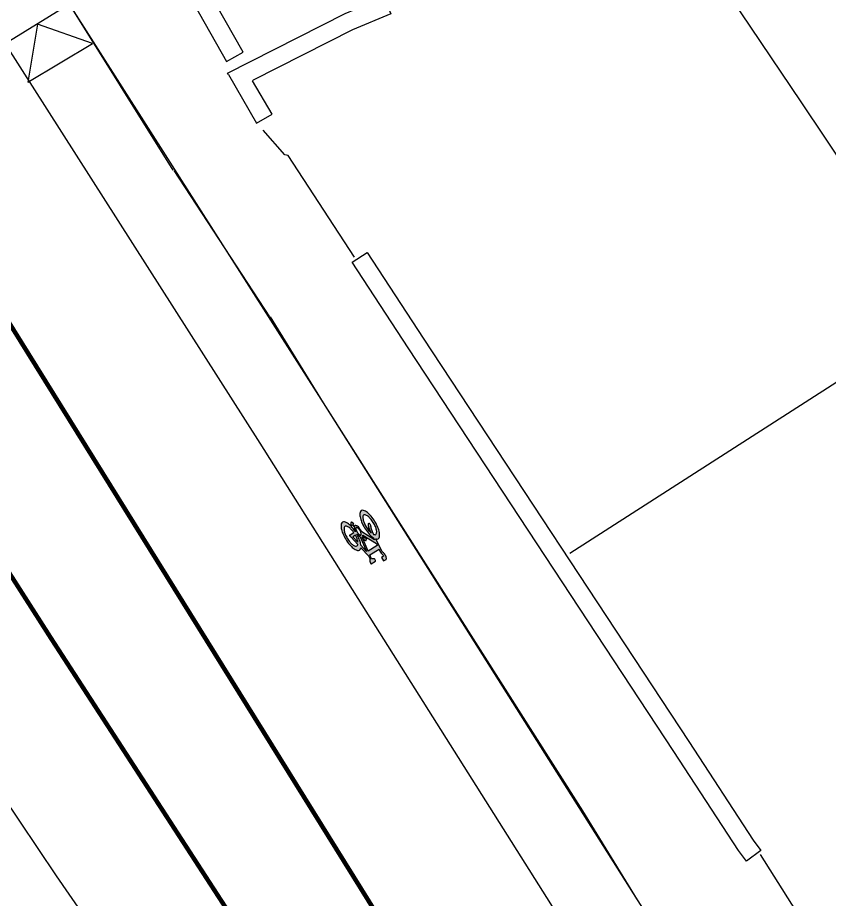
# Model space of a CAD drawing. Extents: x 427500 to 429848, y 434500 to 436505.
# Drawn here: x 427764.85 to 427782.93, y 436398.7 to 436418.33 of the extents above; entities that cross this region are included whole.
import ezdxf

# ---------------------------------------------------------------- set-up
doc = ezdxf.new("R2010")
doc.units = 0
doc.linetypes.add('1004', pattern=[6, 4, -2])
doc.layers.get('0').update_dxf_attribs({"color": 222})
for name, color, linetype in [('KTS_LINES', 7, 'Continuous'), ('LPTIP_Ex_Base', 8, 'Continuous'), ('PRO-MARKINGS', 7, 'Continuous'), ('PROPOSED', 1, 'Continuous')]:
    doc.layers.add(name, color=color, linetype=linetype)

# ---------------------------------------------------------------- blocks, each defined once
blk = doc.blocks.new('Bicycle-1057S')
h = blk.add_hatch(color=0)
h.dxf.hatch_style = 1
edge = h.paths.add_edge_path()
edge.add_arc((0.1255931590565698, -0.09402841553107237), 0.02648515648108875, 129.1417589179424, 144.2919472120851)
edge.add_arc((0.1085562400126971, -0.08167002299842399), 0.005438877888942004, 145.2542598140026, 218.1085320607194)
edge.add_arc((0.1199412003065617, -0.07274033581713624), 0.01990803937288878, 218.1085320607193, 242.7437377249644)
edge.add_arc((0.1323570823030125, -0.04863988274777631), 0.0470186639303978, 242.7437377249643, 256.1140822548531)
edge.add_line((0.1210730989660078, -0.09428444954219217), (0.1210730989660078, -0.1093843280975762))
edge.add_line((0.1210730989660078, -0.1093843280975762), (0.1709389036250854, -0.1093843280975762))
edge.add_line((0.1709389036250854, -0.1093843280975762), (0.1709389036250854, -0.08603216731390888))
edge.add_line((0.1709389036250854, -0.08603216731390888), (0.2357062799771484, -0.07507811475829329))
edge.add_arc((0.2940311629775173, 0.02510465163729701), 0.1159240210641441, 239.7926865904873, 250.1489920615088)
edge.add_arc((0.3352342839856055, 0.1392318298363441), 0.2372611958478196, 250.1489920615087, 261.4948583744368)
edge.add_arc((0.362500000000002, 0.3215590699295104), 0.4216158587933737, 261.4948583744369, 265.5790043067903)
edge.add_line((0.33, -0.09880230125732192), (0.33, -0.1106220625765941))
edge.add_arc((0.3649999999999979, -1.094938660479188), 0.9849386604791879, 92.0364461736281, 98.710120306432)
edge.add_arc((0.3002475405305327, -0.6722787565192403), 0.5573474124130271, 98.71012030643209, 110.2975697722287)
edge.add_arc((0.2023615741320395, -0.4076241066270181), 0.2751706129993586, 110.2975697722287, 131.7625682865146)
edge.add_arc((0.05714990642971905, -0.2449999999999999), 0.05714990642971902, 131.7625682865146, 180)
edge.add_arc((0.05714990642971905, -0.245), 0.05714990642971904, 180, 228.2374317134853)
edge.add_arc((0.2023615741320401, -0.08237589337298118), 0.2751706129993595, 228.2374317134854, 249.7024302277713)
edge.add_arc((0.3002475405305318, 0.1822787565192362), 0.5573474124130229, 249.7024302277713, 261.2898796935679)
edge.add_arc((0.3650000000000001, 0.6049386604791959), 0.9849386604791958, 261.2898796935679, 270)
edge.add_arc((0.3650000000000005, 0.604938660479198), 0.984938660479198, 269.9999999999999, 278.710120306432)
edge.add_arc((0.4297524594694681, 0.1822787565192365), 0.5573474124130234, 278.7101203064321, 290.2975697722287)
edge.add_arc((0.527638425867959, -0.08237589337297913), 0.2751706129993619, 290.2975697722287, 311.7625682865145)
edge.add_arc((0.6728500935702808, -0.2450000000000002), 0.05714990642971921, 311.7625682865148, 360.0000000000001)
edge.add_arc((0.6728500935702809, -0.2450000000000002), 0.05714990642971907, 8.347926217626053e-14, 48.23743171348524)
edge.add_arc((0.5276384258679238, -0.4076241066270601), 0.2751706129994143, 48.23743171348545, 51.44868646367202)
edge.add_line((0.6991289573365953, -0.1924268392766916), (0.9555783743845828, -0.1393683391977977))
edge.add_line((0.9555783743845828, -0.1393683391977977), (1.026142996864914, -0.1494489995521307))
edge.add_arc((1.047232637774721, -0.1446760141640408), 0.02162300495351051, 192.752292015752, 229.4556686730448)
edge.add_arc((1.082087526109876, -0.1021911607252427), 0.07657266547575484, 230.3014880105123, 254.7693945910597)
edge.add_arc((1.137258100044497, 0.09027275344468394), 0.2767829944268662, 254.2163442209831, 263.9588712902375)
edge.add_arc((1.111305815940649, -0.1577737992489841), 0.0273842720150536, 263.337789327011, 292.272256146745)
edge.add_arc((1.118318684532589, -0.1773400816377044), 0.006684298591048081, 300.2362763225035, 358.2881666264944)
edge.add_line((1.125, -0.1775397595764579), (1.125, -0.06938311127612472))
edge.add_arc((1.114107004921157, -0.06988940866287181), 0.01090475487260144, 2.661145164140756, 38.31498093786265)
edge.add_arc((1.110772519990496, -0.07252424211479346), 0.01515459452512635, 38.31498093786259, 73.21773194917768)
edge.add_arc((1.092973786883735, -0.1315424953674024), 0.07679832183938598, 73.2177319491774, 98.60632256700862)
edge.add_arc((1.086437502710172, -0.08835556308793147), 0.03311956120553582, 98.60632256700892, 134.88021916439)
edge.add_line((1.063067446729034, -0.06488758878494341), (1.033157894736842, -0.1147368421052633))
edge.add_line((1.033157894736842, -0.1147368421052633), (0.94, -0.1014285714285716))
edge.add_line((0.94, -0.1014285714285716), (0.94, 0.1393269230769229))
edge.add_line((0.94, 0.1393269230769229), (0.9849999999999998, 0.1349999999999998))
edge.add_arc((1.01645105852891, 0.3320764244353353), 0.199570253672248, 260.9327337914132, 290.3801191405059)
edge.add_arc((1.105464489312583, 0.1086566116361067), 0.04124963619416752, 71.00970639435519, 118.23338806896231, ccw=False)
edge.add_arc((1.115840168087301, 0.1389608091172128), 0.009218591994430198, 6.472580860778692, 70.69733750635021, ccw=False)
edge.add_line((1.125, 0.1399999999999998), (1.125, 0.08999999999999979))
edge.add_line((1.125, 0.08999999999999979), (1.215, 0.08999999999999977))
edge.add_line((1.215, 0.08999999999999977), (1.215, 0.1551204709322744))
edge.add_arc((1.199541460380685, 0.152605035499959), 0.01566186012503258, 9.242245549902828, 38.24503396435792)
edge.add_arc((1.175907833058162, 0.1339771072228429), 0.04575418559710753, 38.24503396435812, 62.40139835930763)
edge.add_arc((1.144411258767213, 0.07372613583564096), 0.1137410501017065, 62.40139835930752, 80.15996594038734)
edge.add_arc((1.117118489909174, -0.08362655073671205), 0.2734431578006205, 80.15996594038758, 97.39463954963908)
edge.add_arc((1.101932488087908, 0.03338489676562068), 0.1554503889632606, 97.39463954963931, 115.9418288466421)
edge.add_arc((1.008892827938793, 0.2234296512512854), 0.05614866456590088, 265.4429401072497, 296.48081285581895, ccw=False)
edge.add_line((1.004431711558944, 0.1674584892731782), (0.7039782804499767, 0.1963482422644251))
edge.add_arc((0.5276024317589506, 0.4074790768269162), 0.2751084682530396, 309.8749265664079, 311.7820790879888)
edge.add_arc((0.6727840718052973, 0.2449999999999999), 0.05721592819470267, 311.7820790879888, 360)
edge.add_arc((0.6727840718052971, 0.2449999999999999), 0.05721592819470289, 359.9999999999999, 408.2179209120112)
edge.add_arc((0.5276024317590292, 0.08252092317317208), 0.2751084682529212, 48.21792091201113, 69.68965002433214)
edge.add_arc((0.4297377485950346, -0.1818948901564406), 0.5570538859307931, 69.68965002433218, 81.283999398439)
edge.add_arc((0.3649999999999998, -0.6041692450557905), 0.9842618059168534, 81.28399939843904, 89.99999999999999)
edge.add_arc((0.3650000000000001, -0.6041692450557938), 0.9842618059168566, 90.00000000000001, 98.71600060156094)
edge.add_arc((0.3002622514049669, -0.1818948901564457), 0.5570538859307985, 98.71600060156108, 110.3103499756678)
edge.add_arc((0.2023975682409703, 0.08252092317317244), 0.2751084682529208, 110.3103499756678, 131.7820790879888)
edge.add_arc((0.05721592819470288, 0.2450000000000001), 0.05721592819470277, 131.7820790879889, 180)
edge.add_arc((0.05721592819470288, 0.2450000000000001), 0.05721592819470279, 180, 228.2179209120111)
edge.add_arc((0.2023975682409709, 0.4074790768268282), 0.2751084682529215, 228.2179209120111, 249.6896500243321)
edge.add_arc((0.3002622514049652, 0.6718948901564387), 0.5570538859307912, 249.6896500243321, 261.2839993984389)
edge.add_arc((0.3650000000000005, 1.094169245055782), 0.9842618059168449, 261.2839993984389, 269.9999999999999)
edge.add_arc((0.3650000000000005, 1.094169245055783), 0.9842618059168462, 269.9999999999999, 278.7160006015609)
edge.add_arc((0.4297377485950349, 0.6718948901564392), 0.5570538859307919, 278.7160006015609, 290.3103499756678)
edge.add_arc((0.5276024317590321, 0.4074790768268224), 0.2751084682529152, 290.3103499756677, 298.7400305951868)
edge.add_line((0.6598845455543121, 0.1662611013890084), (0.7049721577726218, 0.1619257540603247))
edge.add_line((0.7049721577726218, 0.1619257540603247), (0.4092702756605957, 0.007454621613743967))
edge.add_arc((0.3624999999999988, -0.4115590699294977), 0.4216158587933608, 83.6310126563938, 89.99999999999984)
edge.add_arc((0.3624999999999998, -0.4115590699294889), 0.4216158587933519, 89.99999999999997, 98.50514162556317)
edge.add_arc((0.3352342839856051, -0.2292318298363435), 0.2372611958478189, 98.50514162556317, 109.8510079384912)
edge.add_arc((0.2940311629775176, -0.1151046516372976), 0.1159240210641447, 109.8510079384912, 131.0753738798026)
edge.add_arc((0.2329280192318751, -0.04500000000000001), 0.02292801923187508, 131.0753738798026, 180)
edge.add_arc((0.2329280192318752, -0.04500000000000001), 0.02292801923187524, 180.0000000000001, 222.6870495144356)
edge.add_line((0.2160743692041546, -0.0605450489430028), (0.1709389036250855, -0.06817877273918918))
edge.add_line((0.1709389036250855, -0.06817877273918918), (0.1709389036250855, -0.05314407924277024))
edge.add_line((0.1709389036250855, -0.05314407924277024), (0.1210730989660078, -0.05314407924277022))
edge.add_line((0.1210730989660078, -0.05314407924277022), (0.1210730989660078, -0.06826489232125907))
edge.add_arc((0.1295536262736133, -0.1049338960924515), 0.03763688590979285, 103.0219837958038, 123.3282019209634)
edge = h.paths.add_edge_path(flags=16)
edge.add_line((0.8010092807424596, 0.1526914153132249), (0.85, 0.1479807692307691))
edge.add_line((0.85, 0.1479807692307691), (0.85, -0.09119768916500626))
edge.add_line((0.85, -0.09119768916500627), (0.5149813376234688, -0.04592489695196145))
edge.add_arc((0.4920719807681302, -0.04500000000000186), 0.02292801923186977, 357.6881093012058, 360.0000000000044)
edge.add_arc((0.492071980768125, -0.04500000000000007), 0.02292801923187499, 359.9999999999999, 405.6770613714275)
edge.add_line((0.5080918281662061, -0.02859699554229709), (0.5583965690419177, -0.02007051495797908))
edge.add_line((0.5583965690419177, -0.02007051495797908), (0.5583965690419177, -0.03488638777457719))
edge.add_line((0.5583965690419177, -0.03488638777457719), (0.6071960093520374, -0.0348863877745772))
edge.add_line((0.6071960093520374, -0.0348863877745772), (0.6071960093520374, -0.01994367788202011))
edge.add_arc((0.5961658072233547, 0.02207109393126968), 0.04343853599653663, 284.7099937128414, 308.6624902789959)
edge.add_arc((0.6191713373046384, -0.006683059294339246), 0.006613873852225735, 308.6624902789954, 417.054963233324)
edge.add_arc((0.597462100593441, -0.04018266257306424), 0.04653272126062121, 57.05496323332503, 77.92545307749995)
edge.add_line((0.6071960093520375, 0.005320580917900087), (0.6071960093520374, 0.02047441945387607))
edge.add_line((0.6071960093520374, 0.02047441945387607), (0.5583965690419177, 0.02047441945387607))
edge.add_line((0.5583965690419177, 0.02047441945387607), (0.5583965690419177, -0.003409372772500956))
edge.add_line((0.5583965690419177, -0.003409372772500958), (0.489807155429238, -0.01522256642305359))
edge.add_arc((0.4309688370224912, -0.115104651637281), 0.1159240210641259, 59.49860577599883, 62.30136376572178)
edge.add_line((0.4848527530876162, -0.01246497973034986), (0.8010092807424596, 0.1526914153132249))
edge = h.paths.add_edge_path(flags=16)
edge.add_arc((0.4783568392825849, -0.3575472182040819), 0.1917893422273881, 65.84495474860528, 69.5671713206016)
edge.add_arc((0.4101288188534401, -0.540685588829678), 0.3872240514452698, 69.5671713206013, 81.22760581677363)
edge.add_arc((0.3650000000000043, -0.8331319537255499), 0.6831319537255498, 81.22760581677335, 87.06318721189446)
edge.add_line((0.4, -0.150897194862527), (0.4, -0.2150000000000001))
edge.add_line((0.4, -0.2150000000000001), (0.5568384287202102, -0.1825506699199566))
edge = h.paths.add_edge_path(flags=16)
edge.add_arc((0.1504167412798086, -0.2449999999999998), 0.0404167412798087, 180.0000000000003, 228.031377788937)
edge.add_arc((0.2516431607174225, -0.132452781795901), 0.1917893422274068, 228.0313777889369, 249.5671713206013)
edge.add_arc((0.3198711811465615, 0.05068558882968327), 0.3872240514452754, 249.5671713206013, 261.2276058167736)
edge.add_arc((0.3650000000000002, 0.3431319537256016), 0.6831319537256016, 261.2276058167737, 270)
edge.add_arc((0.3650000000000006, 0.3431319537255932), 0.6831319537255933, 269.9999999999999, 278.7723941832264)
edge.add_arc((0.4101288188534402, 0.05068558882967744), 0.3872240514452694, 278.7723941832263, 290.4328286793987)
edge.add_arc((0.4783568392825773, -0.1324527817959004), 0.1917893422274075, 290.4328286793986, 311.968622211063)
edge.add_arc((0.5795832587201913, -0.2450000000000001), 0.04041674127980865, 311.968622211063, 360)
edge.add_arc((0.5795832587201913, -0.2450000000000001), 0.04041674127980865, 3.934699558586697e-14, 48.03137778893682)
edge.add_arc((0.478356839282282, -0.3575472182044319), 0.1917893422278519, 48.03137778893772, 49.26932853407754)
edge.add_line((0.6035001816606982, -0.2122121032096358), (0.3879520662544559, -0.2568082650178238))
edge.add_arc((0.359621437672778, -0.1471711421593139), 0.1132383469701186, 270.0000000000009, 284.4885082669896, ccw=False)
edge.add_arc((0.3599813813666154, -0.2048860969552485), 0.0555245588725474, 244.0010186952478, 269.62857158370264, ccw=False)
edge.add_arc((0.3404972897307452, -0.2454727757627812), 0.01050793074839578, 177.4212617184321, 242.479324053344, ccw=False)
edge.add_line((0.33, -0.2450000000000001), (0.33, -0.150897194862527))
edge.add_arc((0.3649999999999946, -0.8331319537255476), 0.6831319537255475, 92.93681278810544, 98.7723941832266)
edge.add_arc((0.3198711811465587, -0.5406855888296751), 0.3872240514452669, 98.77239418322624, 110.4328286793987)
edge.add_arc((0.2516431607174224, -0.3575472182040986), 0.1917893422274065, 110.4328286793987, 131.9686222110632)
edge.add_arc((0.1504167412798083, -0.2449999999999998), 0.04041674127980829, 131.968622211063, 180.0000000000003)
edge = h.paths.add_edge_path(flags=16)
edge.add_line((0.4, -0.1106220625765941), (0.4, -0.09838578643388625))
edge.add_arc((0.362500000000002, 0.3215590699294804), 0.4216158587933433, 275.1028316889799, 278.5051416255631)
edge.add_arc((0.3897657160143952, 0.1392318298363415), 0.237261195847817, 278.5051416255631, 289.8510079384913)
edge.add_arc((0.4309688370224811, 0.0251046516373004), 0.1159240210641479, 289.8510079384913, 297.5734711250544)
edge.add_line((0.484628403888863, -0.07765248701200858), (0.835, -0.1250000000000002))
edge.add_line((0.835, -0.1250000000000002), (0.6529817174705733, -0.1626589550060883))
edge.add_arc((0.5276384258679636, -0.4076241066270114), 0.2751706129993511, 62.90217049968486, 69.70243022777146)
edge.add_arc((0.4297524594694673, -0.6722787565192396), 0.5573474124130262, 69.70243022777129, 81.2898796935679)
edge.add_arc((0.3650000000000009, -1.09493866047919), 0.9849386604791897, 81.28987969356794, 87.96355382637184)
edge = h.paths.add_edge_path(flags=16)
edge.add_arc((0.4449236986313491, -0.04500000000000011), 0.01507630136865096, 1.054819283487206e-13, 48.44895341119659)
edge.add_arc((0.4060479337699563, -0.08886225322274957), 0.07368707129479077, 48.44895341119748, 69.84062143707904)
edge.add_arc((0.3798391743587921, -0.1602517204131925), 0.1497354446870443, 69.84062143707904, 81.35341277984766)
edge.add_arc((0.3624999999999999, -0.2742745398618802), 0.2650690925200709, 81.35341277984772, 89.99999999999997)
edge.add_arc((0.3624999999999999, -0.274274539861879), 0.2650690925200698, 89.99999999999997, 98.64658722015228)
edge.add_arc((0.3451608256412076, -0.1602517204131919), 0.1497354446870436, 98.6465872201522, 110.1593785629209)
edge.add_arc((0.3189520662300434, -0.08886225322274857), 0.07368707129478973, 110.1593785629209, 131.5510465888027)
edge.add_arc((0.2800763013686506, -0.04500000000000002), 0.01507630136865062, 131.5510465888023, 180.0000000000001)
edge.add_arc((0.2800763013686508, -0.04500000000000002), 0.01507630136865079, 180.0000000000001, 228.4489534111975)
edge.add_arc((0.3189520662300437, -0.001137746777250717), 0.07368707129479057, 228.4489534111975, 249.8406214370791)
edge.add_arc((0.3451608256412076, 0.07025172041319168), 0.1497354446870435, 249.8406214370791, 261.3534127798478)
edge.add_arc((0.3625000000000003, 0.1842745398618795), 0.2650690925200704, 261.3534127798476, 269.9999999999999)
edge.add_arc((0.3625000000000002, 0.1842745398618796), 0.2650690925200706, 269.9999999999999, 278.6465872201522)
edge.add_arc((0.3798391743587923, 0.07025172041319208), 0.149735444687044, 278.6465872201523, 290.1593785629209)
edge.add_arc((0.4060479337699569, -0.001137746777252258), 0.07368707129478903, 290.1593785629209, 311.5510465888029)
edge.add_arc((0.4449236986313495, -0.04500000000000011), 0.01507630136865057, 311.5510465888019, 360.0000000000001)
edge = h.paths.add_edge_path(flags=16)
edge.add_arc((0.5545215225433117, 0.5356726882561043), 0.3234618584126379, 256.4487186734111, 264.5542933785383)
edge.add_line((0.5238241919462786, 0.2136707507743962), (0.5932041344403048, 0.2069996024576628))
edge.add_arc((0.4781819073505409, 0.3626381845019278), 0.1935290183549708, 306.4656665490008, 311.7704046412889)
edge.add_arc((0.5813587244239535, 0.2471211639649405), 0.03864313257081291, 311.7704046412892, 360.5617053325667)
edge.add_arc((0.5813587244239538, 0.2471211639649405), 0.03864313257081273, 0.5617053325667196, 49.35300602384447)
edge.add_arc((0.4804665614422023, 0.1296034671529087), 0.1935290183549633, 49.35300602384398, 70.62459621730659)
edge.add_arc((0.4135262961559181, -0.06074449369631113), 0.3953045008003145, 70.62459621730665, 82.01711533480362)
edge.add_arc((0.3709724373807858, -0.3641886128402266), 0.7017178887905926, 82.0171153348035, 90.56170533256646)
edge.add_arc((0.3709724373807861, -0.3641886128402225), 0.7017178887905886, 90.5617053325665, 99.1062953303295)
edge.add_arc((0.3224774452478641, -0.06163712948952527), 0.3953045008003125, 99.10629533032939, 110.4988144478265)
edge.add_arc((0.2518180926494552, 0.1273618154980764), 0.1935290183549649, 110.4988144478264, 131.7704046412889)
edge.add_arc((0.1486412755760465, 0.2428788360350593), 0.03864313257081296, 131.7704046412889, 180.5617053325667)
edge.add_arc((0.1486412755760468, 0.2428788360350593), 0.03864313257081321, 180.5617053325666, 229.353006023844)
edge.add_arc((0.2495334385577984, 0.3603965328470931), 0.1935290183549653, 229.3530060238443, 250.6245962173066)
edge.add_arc((0.3164737038440827, 0.5507444936963126), 0.3953045008003163, 250.6245962173066, 262.0171153348036)
edge.add_arc((0.3590275626192138, 0.8541886128402267), 0.7017178887905928, 262.0171153348036, 270.5617053325665)
edge.add_arc((0.359027562619214, 0.8541886128402225), 0.7017178887905887, 270.5617053325665, 279.1062953303295)
edge.add_arc((0.4075225547521375, 0.5516371294895188), 0.395304500800306, 279.1062953303293, 289.098106292045)
edge.add_line((0.5368609167713212, 0.1780902964642959), (0.4650000000000001, 0.1849999999999999))
edge.add_arc((0.5011695245165797, 0.5494383493096282), 0.3662288150204487, 249.5302429035852, 264.3321092119445, ccw=False)
edge.add_arc((0.408696752517224, 0.3017101403780114), 0.1018040070660671, 219.81143243366, 249.5302429035852, ccw=False)
edge.add_arc((0.3393648764862762, 0.2439215579258251), 0.01154643510778842, 182.9001710029059, 219.8114324336599, ccw=False)
edge.add_arc((0.333388750288222, 0.2436188025506967), 0.00556264490823779, 121.34140895685039, 182.9001710029066, ccw=False)
edge.add_arc((0.3569992523026438, 0.2048494964756024), 0.05095553971477509, 96.53117755850923, 121.34140895685059, ccw=False)
edge.add_arc((0.3626516754290913, 0.1554776886042005), 0.1006498583004144, 77.38597802456098, 96.53117755850923, ccw=False)
edge.add_arc((0.3748392886274233, 0.2099393253543119), 0.04484118699412693, 58.985215138957585, 77.38597802456081, ccw=False)
edge.add_arc((0.5380436786246806, 0.5314291914319482), 0.3158330644056515, 243.667006448054, 259.1754194558784)
at = {"color": 0}
for p, q in [((0.3287280353378081, -0.1041516017134914), (0.3288192754914361, -0.1039005124007382)), ((0.3288877096512284, -0.1042885504342675), (0.3287280353378081, -0.1041516017134914)), ((0.3295948302791771, -0.1031929206888656), (0.3287508467244056, -0.1032157388124624)), ((0.3296632644389694, -0.1019603222330919), (0.3287736581110039, -0.1019603222330919)), ((0.3291158127316791, -0.1019831503514884), (0.3287736581110039, -0.1024624908638004)), ((0.3290930013450817, -0.1042885504342675), (0.3288877096512284, -0.1042885504342675)), ((0.3292526756585019, -0.1039461686375294), (0.3290930013450817, -0.1042885504342675)), ((0.329640453052372, -0.1023483602666211), (0.329161435504874, -0.1019831503514884)), ((0.3294351613585196, -0.1039461686375294), (0.3292526756585019, -0.1039461686375294)), ((0.3295720188925797, -0.1041287735950949), (0.3294351613585196, -0.1039461686375294)), ((0.3294351613585196, -0.1042885504342675), (0.3295720188925797, -0.1041287735950949)), ((0.3296176416657746, -0.1028277007789349), (0.3295948302791771, -0.1035581306040002))]:
    blk.add_line(p, q, dxfattribs=at)
for points in [[(0.1088746358722688, -0.07348688451793352, 0.06620162645581315), (0.1040871721730241, -0.07857021246627484, 0.329045697347466), (0.1042766963171289, -0.08502664309139618, 0.1079072842323877), (0.1108238940228147, -0.09043792768159163, 0.05840540863255037), (0.1210730989660078, -0.09428444954219217), (0.1210730989660078, -0.1093843280975762), (0.1709389036250854, -0.1093843280975762), (0.1709389036250854, -0.08603216731390888), (0.2357062799771484, -0.07507811475829329, 0.04521868944864418), (0.2546662158690515, -0.08393102875599362, 0.04954616364587781), (0.3001437889372994, -0.09542010860099805, 0.01782233505618444), (0.33, -0.09880230125732192), (0.33, -0.1106220625765941, 0.02912762999146831), (0.2158454020491987, -0.1213591461011008, 0.05060291222805472), (0.1069060248669102, -0.1495405845398161, 0.09393354558812385), (0.01908547964996145, -0.2023712395341582, 0.2136395982254601), (1.050686772828547e-17, -0.245, 0.2136395982254597), (0.01908547964996138, -0.2876287604658417, 0.09393354558812361), (0.1069060248669101, -0.3404594154601839, 0.05060291222805496), (0.2158454020491984, -0.3686408538988992, 0.03802337796379034), (0.3649999999999999, -0.38, 0.03802337796379043), (0.5141545979508021, -0.3686408538988992, 0.05060291222805458), (0.6230939751330896, -0.3404594154601841, 0.09393354558812297), (0.7109145203500387, -0.287628760465842, 0.2136395982254593), (0.73, -0.2450000000000001, 0.2136395982254589), (0.7109145203500387, -0.2023712395341586, 0.01401265916983727), (0.6991289573365953, -0.1924268392766916), (0.9555783743845828, -0.1393683391977977), (1.026142996864914, -0.1494489995521307, 0.1615320291578394), (1.033176901781189, -0.1611074057332191, 0.1071688624317772), (1.061971533169924, -0.1760743112137108, 0.04253541846399684), (1.108128811333472, -0.1849731557766747, 0.126925508449554), (1.121684677080907, -0.1831150224875275, 0.2588591559397385), (1.125, -0.1775397595764579), (1.125, -0.06938311127612472, 0.1568364930858567), (1.12266303144645, -0.06312863289895194, 0.1534803684012116), (1.115148189584886, -0.05801509841774095, 0.1112340150849529), (1.081481344142446, -0.05560893231927388, 0.1596097520212116), (1.063067446729034, -0.06488758878494341), (1.033157894736842, -0.1147368421052633), (0.94, -0.1014285714285716), (0.94, 0.1393269230769229), (0.9849999999999998, 0.1349999999999998, 0.1292002425394808), (1.085950761182175, 0.1449986933129138, -0.2090187272153614), (1.118887449725435, 0.1476611834182221, -0.2878070053565828), (1.125, 0.1399999999999998), (1.125, 0.08999999999999979), (1.215, 0.08999999999999977), (1.215, 0.1551204709322744, 0.1272284316793309), (1.211841824661803, 0.1623001322569733, 0.1057940901736811), (1.197104576227332, 0.1745251476030487, 0.07764182163660346), (1.163849375363327, 0.1857939104251043, 0.07534252693725144), (1.081925585010936, 0.1875424371523875, 0.08110451507786728), (1.033929410422161, 0.1731718949336026, -0.1362623426198962), (1.004431711558944, 0.1674584892731782), (0.7039782804499767, 0.1963482422644251, 0.00832171479736017), (0.7109070029063665, 0.2023349725952917, 0.2135505823316499), (0.73, 0.2449999999999999, 0.2135505823316504), (0.7109070029063664, 0.2876650274047082, 0.09396317257082422), (0.6230939751330898, 0.3405248658727139, 0.05063309589599981), (0.5141519477101913, 0.36872591840272, 0.03804907271182555), (0.365, 0.3800925608610629, 0.03804907271182546), (0.2158480522898086, 0.36872591840272, 0.05063309589599926), (0.1069060248669102, 0.340524865872714, 0.09396317257082444), (0.01909299709363351, 0.2876650274047083, 0.2135505823316499), (1.005154347342302e-16, 0.245, 0.2135505823316495), (0.01909299709363353, 0.2023349725952918, 0.09396317257082416), (0.1069060248669102, 0.1494751341272861, 0.05063309589599998), (0.2158480522898087, 0.12127408159728, 0.03804907271182587), (0.3649999999999999, 0.109907439138937, 0.03804907271182588), (0.5141519477101915, 0.1212740815972799, 0.05063309589599987), (0.6230939751330898, 0.1494751341272859, 0.03679801626859047), (0.6598845455543121, 0.1662611013890084), (0.7049721577726218, 0.1619257540603247), (0.4092702756605957, 0.007454621613743975, 0.02779710588782994), (0.3625, 0.01005678886386304, 0.03712772687842065), (0.3001437889372993, 0.00542010860099796, 0.04954616364587789), (0.2546662158690515, -0.006068971244006424, 0.0928744276712165), (0.2178631344268814, -0.0277158074614547, 0.2167769235559518), (0.21, -0.04500000000000004, 0.1884415738359674), (0.2160743692041546, -0.0605450489430028), (0.1709389036250855, -0.06817877273918918), (0.1709389036250855, -0.05314407924277024), (0.1210730989660078, -0.05314407924277022), (0.1210730989660078, -0.06826489232125907, 0.0888351774420325), (0.1088746358722688, -0.07348688451793352)], [(0.4787293732899234, 0.2212158168741777, 0.03538199524900019), (0.5238241919462786, 0.2136707507743962), (0.5932041344403048, 0.2069996024576628, 0.02315042084802789), (0.6071007434608504, 0.2183003355453849, 0.2161679210065194), (0.62, 0.2474999999999999, 0.2161679210065208), (0.6065307354804885, 0.2764411495422749, 0.09308226368066548), (0.5446710112211003, 0.3121720010628481, 0.04975022667479514), (0.4684251111540539, 0.3307293476581098, 0.03730009124669594), (0.3640931808341686, 0.3374955549148199, 0.03730009124669604), (0.2599139626854521, 0.3286851207123394, 0.04975022667479567), (0.1840465528159611, 0.3086364671569156, 0.09308226368066488), (0.1228992565391498, 0.2716996644546151, 0.2161679210065207), (0.11, 0.2425, 0.2161679210065191), (0.1234692645195115, 0.2135588504577247, 0.09308226368066462), (0.1853289887788999, 0.1778279989371517, 0.04975022667479539), (0.261574888845947, 0.1592706523418899, 0.03730009124669569), (0.3659068191658316, 0.1525044450851799, 0.03730009124669613), (0.4700860373145483, 0.1613148792876605, 0.04362514343017022), (0.5368609167713212, 0.1780902964642959), (0.4650000000000001, 0.1849999999999999, -0.06467527653755671), (0.3730945758271105, 0.2063343527291863, -0.1304045123069024), (0.3304954155632345, 0.2365288029161547, -0.16246290201637), (0.3278332299811951, 0.2433373554093805, -0.2752523142161367), (0.3304954155632345, 0.2483697637738941, -0.1086799343264191), (0.3512033730290797, 0.2554743402884014, -0.08373155279410573), (0.3846317998921907, 0.253698196159803, -0.0804614398804402), (0.3979441247861357, 0.2483697637738943, 0.06777169068829121)], [(0.8010092807424596, 0.1526914153132249), (0.85, 0.1479807692307691), (0.85, -0.09119768916500627), (0.5149813376234688, -0.04592489695196145, 0.01008786833677551), (0.515, -0.0450000000000001, 0.2019853073732921), (0.5080918281662061, -0.02859699554229709), (0.5583965690419177, -0.02007051495797908), (0.5583965690419177, -0.03488638777457719), (0.6071960093520374, -0.0348863877745772), (0.6071960093520374, -0.01994367788202011, 0.1048946772739972), (0.6233032332950188, -0.01184743368605731, 0.5116844109006436), (0.6227681884753907, -0.001132744979941137, 0.0913172553089896), (0.6071960093520375, 0.005320580917900087), (0.6071960093520374, 0.02047441945387607), (0.5583965690419177, 0.02047441945387607), (0.5583965690419177, -0.003409372772500958), (0.489807155429238, -0.01522256642305359, 0.01222994846074251), (0.4848527530876162, -0.01246497973034986)], [(0.1099999999999999, -0.245, 0.2126996629660772), (0.1233891155438425, -0.2750502982140864, 0.09424518177345811), (0.1846877707974303, -0.312175144212722, 0.05092219011426544), (0.2608157658004246, -0.3320087068372218, 0.03829549467705391), (0.3649999999999999, -0.3400000000000001, 0.03829549467705463), (0.4691842341995759, -0.3320087068372218, 0.05092219011426571), (0.5453122292025695, -0.3121751442127222, 0.0942451817734579), (0.6066108844561574, -0.2750502982140867, 0.2126996629660783), (0.62, -0.2450000000000001, 0.2126996629660773), (0.6066108844561575, -0.2149497017859136, 0.005401631654725485), (0.6035001816606982, -0.2122121032096358), (0.3879520662544559, -0.2568082650178238, -0.06330239550141832), (0.3596214376727798, -0.2604094891294326, -0.1122897084671572), (0.3356419041153343, -0.2547916726470021, -0.2917483079654162), (0.33, -0.2450000000000001), (0.33, -0.150897194862527, 0.02546803149984724), (0.260815765800424, -0.1579912931627783, 0.05092219011426607), (0.1846877707974304, -0.1778248557872778, 0.0942451817734587), (0.1233891155438424, -0.2149497017859135, 0.2126996629660795)], [(0.46, -0.04500000000000008, 0.2146048509417658), (0.4549236141370791, -0.03371742259779956, 0.09361076745084396), (0.4314429111656884, -0.01968942908585436, 0.05027632593247241), (0.402350289127994, -0.01221809886904895, 0.03774576470632048), (0.3625, -0.009205447341809187, 0.03774576470632059), (0.3226497108720062, -0.01221809886904892, 0.05027632593247273), (0.2935570888343117, -0.0196894290858543, 0.09361076745084515), (0.270076385862921, -0.03371742259779952, 0.2146048509417721), (0.265, -0.04500000000000005, 0.2146048509417696), (0.270076385862921, -0.0562825774022006, 0.09361076745084396), (0.2935570888343117, -0.07031057091414578, 0.05027632593247258), (0.3226497108720061, -0.07778190113095115, 0.03774576470632061), (0.3625, -0.08079455265819095, 0.03774576470632053), (0.402350289127994, -0.07778190113095122, 0.05027632593247251), (0.4314429111656884, -0.07031057091414585, 0.09361076745084572), (0.4549236141370789, -0.05628257740220063, 0.2146048509417737)], [(0.4, -0.1106220625765941), (0.4, -0.09838578643388625, 0.01484646830517884), (0.4248562110627007, -0.09542010860099812, 0.0495461636458783), (0.4703337841309485, -0.0839310287559937, 0.03370836062723707), (0.484628403888863, -0.07765248701200858), (0.835, -0.1250000000000002), (0.6529817174705733, -0.1626589550060883, 0.02968044140767472), (0.6230939751330898, -0.1495405845398163, 0.05060291222805478), (0.5141545979508013, -0.1213591461011009, 0.02912762999146828)], [(0.5568384287202102, -0.1825506699199566, 0.01624266183902606), (0.5453122292025696, -0.177824855787278, 0.05092219011426567), (0.4691842341995761, -0.1579912931627784, 0.02546803149984717), (0.4, -0.150897194862527), (0.4, -0.2150000000000001)]]:
    blk.add_lwpolyline(points, format="xyb", close=True, dxfattribs=at)

msp = doc.modelspace()

# ---------------------------------------------------------------- linework, layer by layer
at = {"layer": 'LPTIP_Ex_Base', "color": 251, "true_color": 0x636466}
for p, q in [((427782.3, 436416.45), (427779.667, 436420.36)), ((427785.45, 436411.73), (427782.3, 436416.45)), ((427777.15, 436406.4), (427785.45, 436411.73))]:
    msp.add_line(p, q, dxfattribs=at)
at = {"layer": 'LPTIP_Ex_Base', "color": 251, "true_color": 0x636466, "flags": 128}
for points in [[(427767.658031, 436421.467171), (427767.290631, 436421.258943), (427769.505322, 436417.351317), (427769.872722, 436417.559545)], [(427781.081022, 436399.546567), (427780.905586, 436399.7865), (427779.467024, 436401.990154), (427773.547303, 436410.973358), (427772.304589, 436412.881363), (427772.639765, 436413.099669), (427773.881894, 436411.192562), (427779.8015, 436402.209533), (427781.234736, 436400.014036), (427781.403914, 436399.782662)]]:
    msp.add_lwpolyline(points, close=True, dxfattribs=at)
for points in [[(427769.547208, 436417.056548), (427769.527688, 436417.088617), (427772.143924, 436418.415168), (427773.006458, 436418.780388), (427773.162423, 436418.412048), (427772.312523, 436418.052177), (427770.102133, 436416.931063)], [(427768.320343, 436414.931157), (427765.97222, 436418.686638)], [(427769.547208, 436417.056548), (427770.171625, 436415.975452), (427770.518046, 436416.175433)], [(427770.102133, 436416.931063), (427770.084007, 436416.91712)], [(427770.518046, 436416.175433), (427770.084007, 436416.91712)], [(427772.35356, 436412.99255), (427770.879038, 436415.253399), (427770.801612, 436415.27227), (427770.323155, 436415.821444)], [(427768.330266, 436414.919068), (427768.330266, 436414.919068), (427768.330266, 436414.919068), (427770.460829, 436411.666047)], [(427778.654437, 436398.681424), (427777.442826, 436400.666119), (427771.665658, 436409.750007), (427770.482756, 436411.665333)], [(427782.788124, 436397.485717), (427781.394057, 436399.694856)]]:
    msp.add_lwpolyline(points, dxfattribs=at)
at = {"layer": 'PRO-MARKINGS', "linetype": '1004', "const_width": 0.1, "flags": 128}
msp.add_lwpolyline([(427760.8906530751, 436417.5912387127, 0.002961764050828053), (427762.953752175, 436414.283054564), (427795.1342724927, 436362.5378375945), (427805.4136863728, 436346.330703222), (427820.4311122129, 436322.3188722236), (427831.589689151, 436306.1679454456), (427837.7708337106, 436295.9319014435)], format="xyb", dxfattribs=at)
msp.add_lwpolyline([(427773.8899826268, 436391.7236214477), (427765.6027307608, 436404.4996935741), (427760.3909499292, 436412.6518680689), (427760.3911327702, 436412.6522687102)], dxfattribs=at)
at = {"layer": 'PROPOSED', "flags": 128}
msp.add_lwpolyline([(427837.715957901, 436313.4116769141), (427827.7702271626, 436322.6256221678, -0.06556644672569363), (427825.1021299292, 436325.8411107648), (427800.0307100532, 436365.6815257617), (427778.654437, 436398.681424), (427771.665658, 436409.750007), (427766.0109422525, 436418.6247073927), (427766.0109422525, 436418.6247073927), (427764.5784695509, 436417.7415554641), (427764.5784695509, 436417.7415554641), (427770.244731859, 436408.8487335124), (427777.2368795693, 436397.7748152671), (427798.3497064416, 436364.5976756095), (427798.3380506159, 436364.6162069857), (427823.6551276873, 436324.3650666341, 0.06562069417045), (427826.1871738756, 436321.3658390536), (427837.4912546087, 436310.8934882773, -0.06946312224873986)], format="xyb", dxfattribs=at)
for points in [[(427766.5203640106, 436417.7496623942), (427765.2947059016, 436418.1831314284), (427765.0794914396, 436416.8905466092)], [(427765.0794914396, 436416.8905466092), (427766.5203640106, 436417.7496623942)], [(427778.561244, 436377.960371), (427773.073292, 436385.925284), (427770.2165615, 436390.0641050001), (427767.198643, 436394.4273200001), (427764.4753, 436398.3778080001), (427762.00885, 436402.04003), (427760.151206, 436404.854674), (427757.6603153988, 436408.6509907107), (427757.658398916, 436408.6571046451), (427758.9213645843, 436409.4632437205), (427758.9213645845, 436409.4632437204), (427761.4039199532, 436405.679725415), (427763.2569097451, 436402.8721333251), (427765.7149020201, 436399.2224694824), (427768.4329632615, 436395.2796432144), (427771.4502160487, 436390.9173906816), (427774.3077805391, 436386.7773626624), (427779.8005299501, 436378.8054878548)]]:
    msp.add_lwpolyline(points, dxfattribs=at)

# ---------------------------------------------------------------- block references
at = {"layer": 'KTS_LINES', "rotation": 301.225312523404}
msp.add_blockref('Bicycle-1057S', (427772.2962602346, 436407.22193503), dxfattribs=at)

doc.saveas('drawing.dxf')
